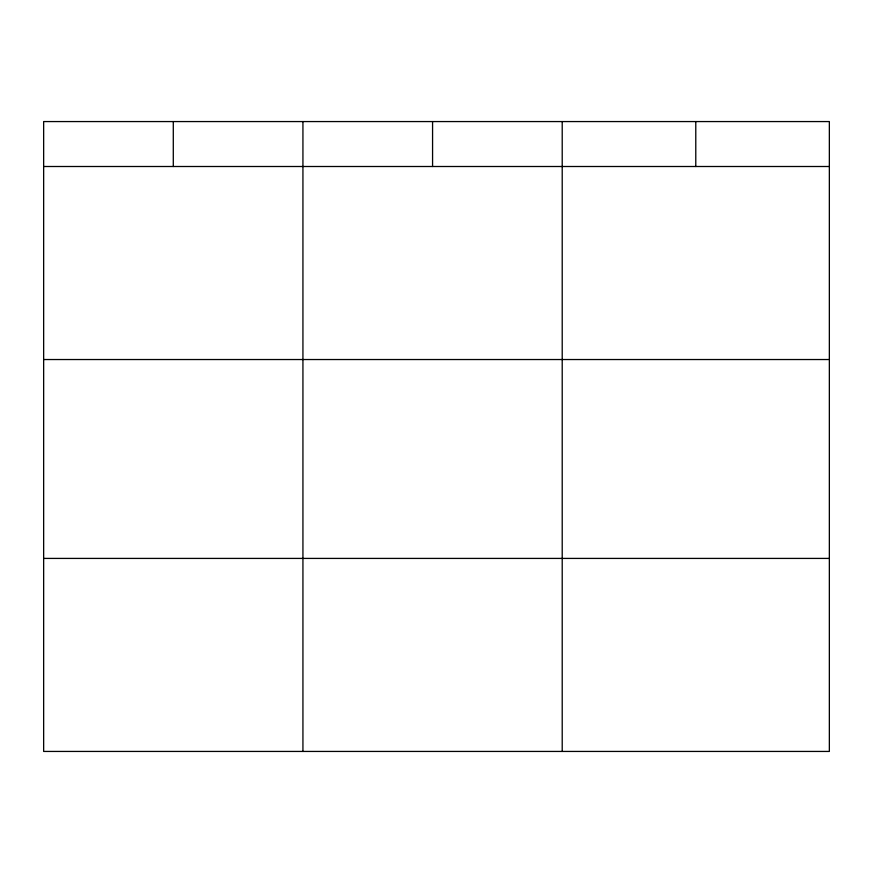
<?xml version="1.0" encoding="UTF-8"?>
<svg xmlns="http://www.w3.org/2000/svg" width="873" height="873" viewBox="0 0 873 873"><rect width="100%" height="100%" fill="white"/><g stroke="black" fill="none" stroke-linecap="round" stroke-linejoin="round"><path stroke-width="1.31" d="M829.35 359.534L829.35 121.565L43.65 121.565L43.65 751.435L829.35 751.435L829.35 359.534L43.65 359.534M43.65 166.503L829.35 166.503M43.65 558.414L829.35 558.414M695.781 121.565L695.781 166.503M562.212 121.565L562.212 751.435M432.572 121.565L432.572 166.503M302.931 121.565L302.931 751.435M173.291 121.565L173.291 166.503"/></g></svg>
